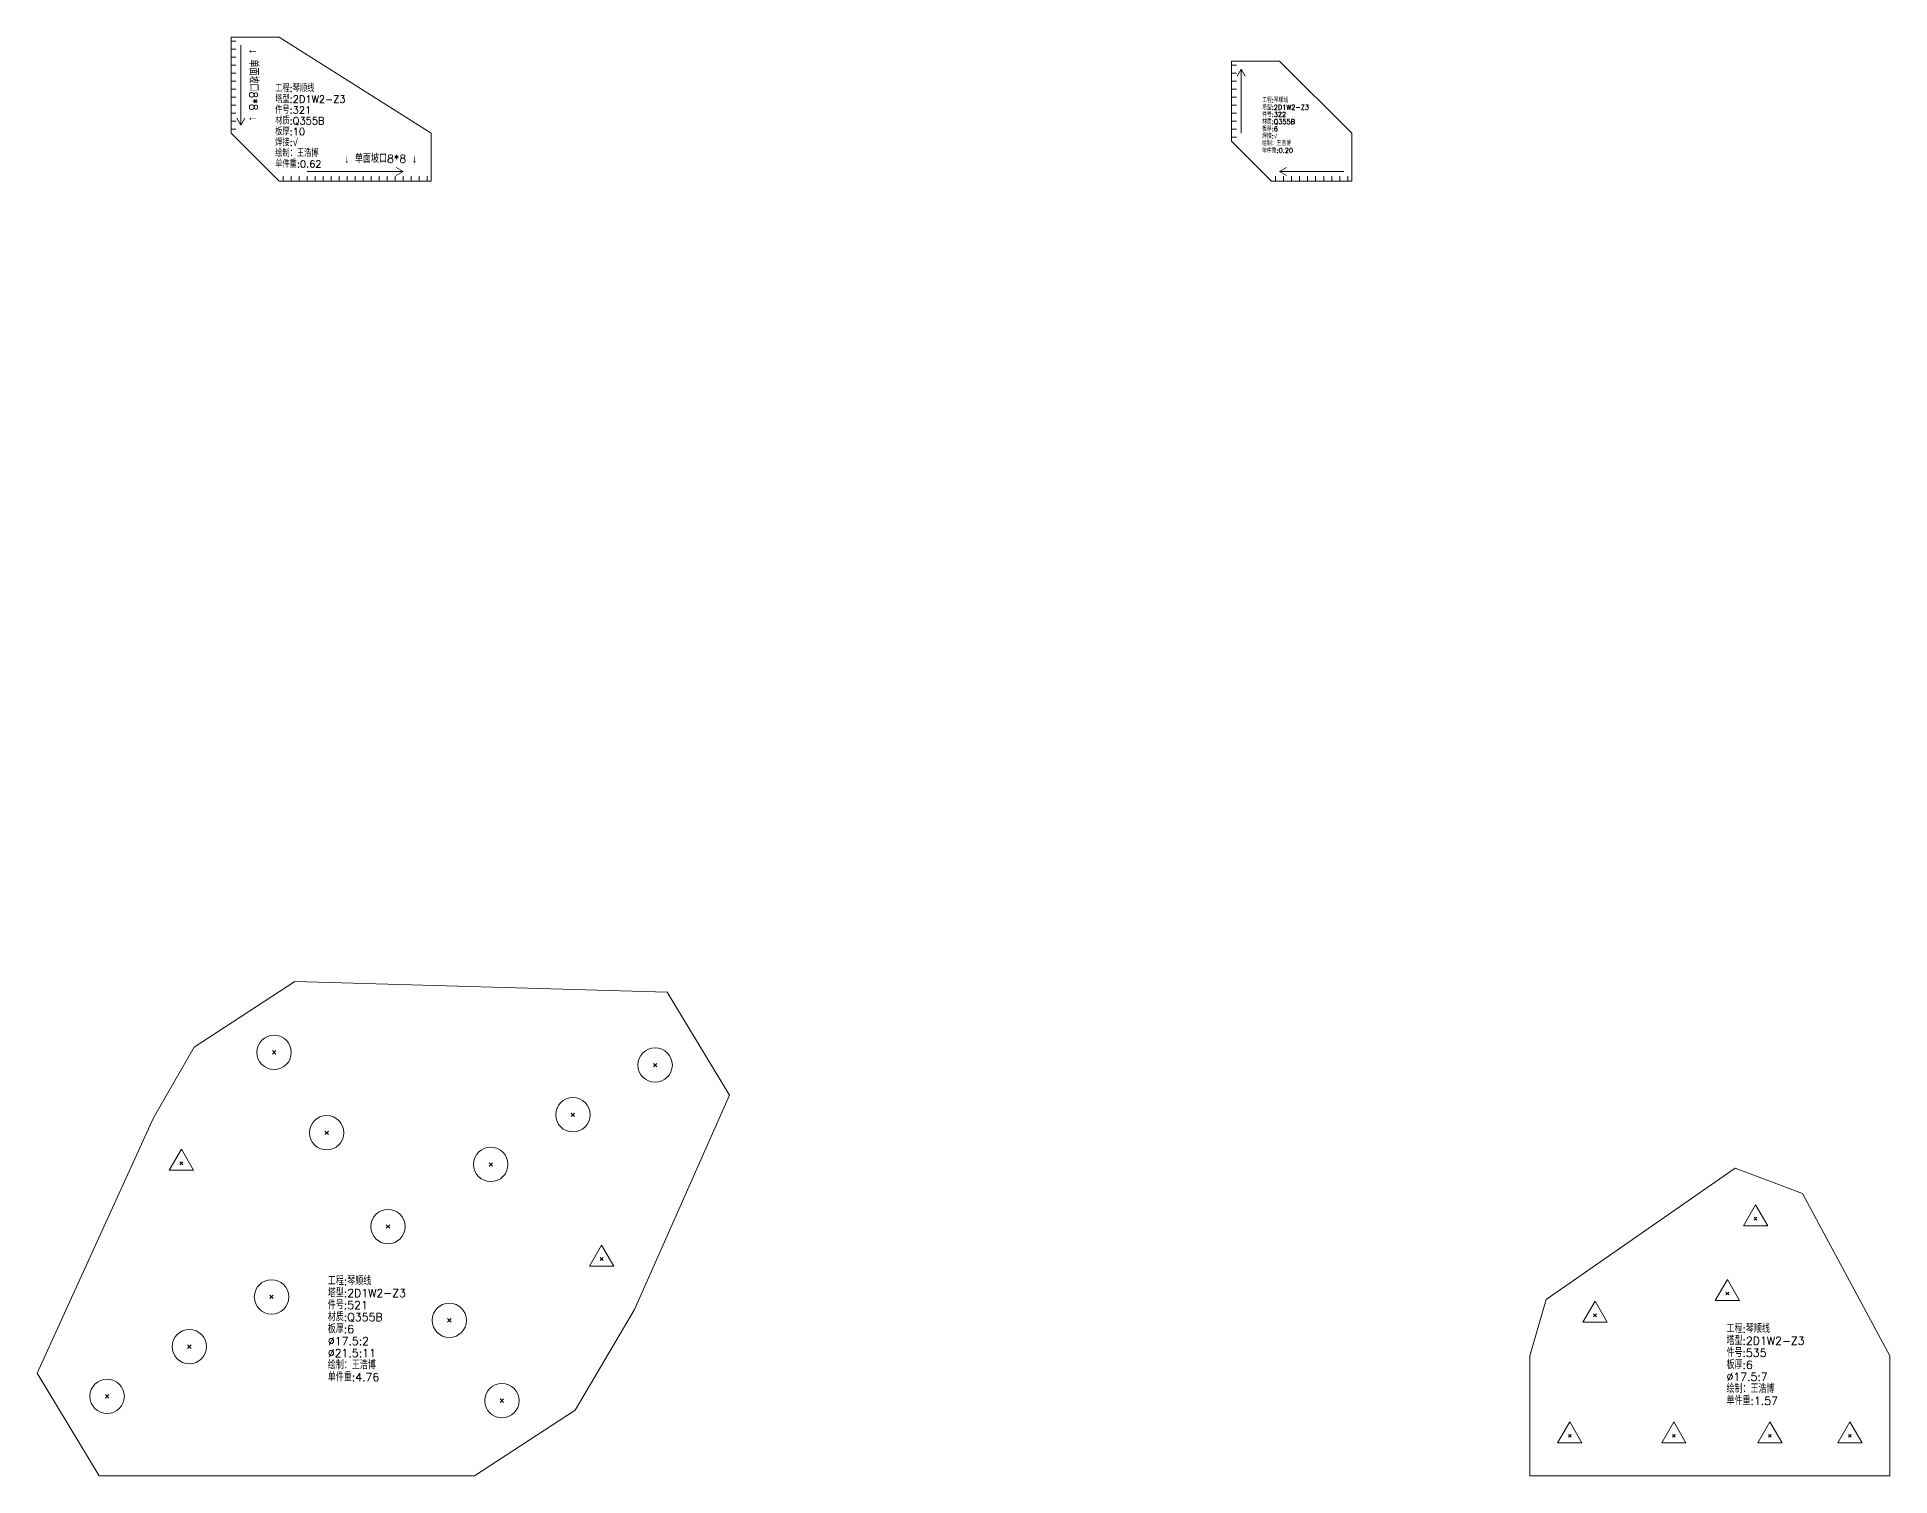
# Model space of a CAD drawing. Extents: x -580 to 8755, y 0 to 14723.
# Drawn here: x 2889 to 4047, y 7821 to 8720 of the extents above; entities that cross this region are included whole.
import ezdxf
from ezdxf.enums import TextEntityAlignment as Align

# ---------------------------------------------------------------- set-up
doc = ezdxf.new("R2010")
doc.units = 0
doc.header["$MEASUREMENT"] = 0
doc.layers.add('1', color=7, linetype='CONTINUOUS', lineweight=25)
doc.styles.get("Standard").update_dxf_attribs({"font": 'simplex.shx', "width": 0.7, "height": 3, "bigfont": 'gbhzfs.shx'})

msp = doc.modelspace()

# ---------------------------------------------------------------- linework, layer by layer
at = {"layer": '1', "color": 7, "linetype": 'Continuous', "lineweight": 18}
for p, q in [((3040.5248, 8720.1811), (3010.5248, 8720.1811)), ((3010.5248, 8720.1811), (3010.5248, 8660.1811)), ((3135.5248, 8660.1811), (3040.5248, 8720.1811)), ((3665.5248, 8705.1811), (3635.5248, 8705.1811)), ((3635.5248, 8705.1811), (3635.5248, 8655.1811)), ((3710.5248, 8660.1811), (3665.5248, 8705.1811)), ((3010.5248, 8660.1811), (3040.5248, 8630.1811)), ((3135.5248, 8630.1811), (3135.5248, 8660.1811)), ((3710.5248, 8630.1811), (3710.5248, 8660.1811)), ((3635.5248, 8655.1811), (3660.5248, 8630.1811)), ((3040.5248, 8630.1811), (3135.5248, 8630.1811)), ((3660.5248, 8630.1811), (3710.5248, 8630.1811)), ((3050.23631, 8130.1811), (2987.46842, 8089.13002)), ((3282.96982, 8123.46579), (3050.23631, 8130.1811)), ((3321.7677, 8059.28071), (3282.96982, 8123.46579)), ((2987.46842, 8089.13002), (2961.96591, 8044.9835)), ((3262.49359, 7925.38773), (3321.7677, 8059.28071)), ((2961.96591, 8044.9835), (2889.30135, 7885.50541)), ((3950.11442, 8013.52838), (3832.11486, 7931.64575)), ((3992.23113, 7997.67964), (3950.11442, 8013.52838)), ((4046.7677, 7896.32033), (3992.23113, 7997.67964)), ((3832.11486, 7931.64575), (3821.7677, 7896.32033)), ((3225.3876, 7862.37142), (3262.49359, 7925.38773)), ((3821.7677, 7896.32033), (3821.7677, 7821.32033)), ((4046.7677, 7821.32033), (4046.7677, 7896.32033)), ((2889.30135, 7885.50541), (2928.09924, 7821.32033)), ((3162.6197, 7821.32033), (3225.3876, 7862.37142)), ((2928.09924, 7821.32033), (3162.6197, 7821.32033)), ((3821.7677, 7821.32033), (4046.7677, 7821.32033))]:
    msp.add_line(p, q, dxfattribs=at)
at = {"layer": '1', "color": 7, "linetype": 'Continuous', "lineweight": 13}
for p, q in [((3010.5248, 8717.6811), (3013.5248, 8717.6811)), ((3010.5248, 8712.6811), (3013.5248, 8712.6811)), ((3010.5248, 8707.6811), (3013.5248, 8707.6811)), ((3016.5248, 8715.1811), (3016.5248, 8665.1811)), ((3010.5248, 8702.6811), (3013.5248, 8702.6811)), ((3010.5248, 8697.6811), (3013.5248, 8697.6811)), ((3010.5248, 8692.6811), (3013.5248, 8692.6811)), ((3635.5248, 8702.6811), (3638.5248, 8702.6811)), ((3635.5248, 8697.6811), (3638.5248, 8697.6811)), ((3635.5248, 8692.6811), (3638.5248, 8692.6811)), ((3639.0248, 8695.85098), (3641.5248, 8700.1811)), ((3641.5248, 8660.1811), (3641.5248, 8700.1811)), ((3644.0248, 8695.85098), (3641.5248, 8700.1811)), ((3010.5248, 8687.6811), (3013.5248, 8687.6811)), ((3010.5248, 8682.6811), (3013.5248, 8682.6811)), ((3635.5248, 8687.6811), (3638.5248, 8687.6811)), ((3635.5248, 8682.6811), (3638.5248, 8682.6811)), ((3010.5248, 8677.6811), (3013.5248, 8677.6811)), ((3010.5248, 8672.6811), (3013.5248, 8672.6811)), ((3014.0248, 8669.51123), (3016.5248, 8665.1811)), ((3019.0248, 8669.51123), (3016.5248, 8665.1811)), ((3635.5248, 8677.6811), (3638.5248, 8677.6811)), ((3635.5248, 8672.6811), (3638.5248, 8672.6811)), ((3010.5248, 8667.6811), (3013.5248, 8667.6811)), ((3010.5248, 8662.6811), (3013.5248, 8662.6811)), ((3635.5248, 8667.6811), (3638.5248, 8667.6811)), ((3635.5248, 8662.6811), (3638.5248, 8662.6811)), ((3635.5248, 8657.6811), (3638.5248, 8657.6811)), ((3058.0248, 8636.1811), (3118.0248, 8636.1811)), ((3113.69467, 8638.6811), (3118.0248, 8636.1811)), ((3113.69467, 8633.6811), (3118.0248, 8636.1811)), ((3669.85493, 8638.6811), (3665.5248, 8636.1811)), ((3705.5248, 8636.1811), (3665.5248, 8636.1811)), ((3669.85493, 8633.6811), (3665.5248, 8636.1811)), ((3043.0248, 8630.1811), (3043.0248, 8633.1811)), ((3048.0248, 8630.1811), (3048.0248, 8633.1811)), ((3053.0248, 8630.1811), (3053.0248, 8633.1811)), ((3058.0248, 8630.1811), (3058.0248, 8633.1811)), ((3063.0248, 8630.1811), (3063.0248, 8633.1811)), ((3068.0248, 8630.1811), (3068.0248, 8633.1811)), ((3073.0248, 8630.1811), (3073.0248, 8633.1811)), ((3078.0248, 8630.1811), (3078.0248, 8633.1811)), ((3083.0248, 8630.1811), (3083.0248, 8633.1811)), ((3088.0248, 8630.1811), (3088.0248, 8633.1811)), ((3093.0248, 8630.1811), (3093.0248, 8633.1811)), ((3098.0248, 8630.1811), (3098.0248, 8633.1811)), ((3103.0248, 8630.1811), (3103.0248, 8633.1811)), ((3108.0248, 8630.1811), (3108.0248, 8633.1811)), ((3113.0248, 8630.1811), (3113.0248, 8633.1811)), ((3118.0248, 8630.1811), (3118.0248, 8633.1811)), ((3123.0248, 8630.1811), (3123.0248, 8633.1811)), ((3128.0248, 8630.1811), (3128.0248, 8633.1811)), ((3133.0248, 8630.1811), (3133.0248, 8633.1811)), ((3663.0248, 8630.1811), (3663.0248, 8633.1811)), ((3668.0248, 8630.1811), (3668.0248, 8633.1811)), ((3673.0248, 8630.1811), (3673.0248, 8633.1811)), ((3678.0248, 8630.1811), (3678.0248, 8633.1811)), ((3683.0248, 8630.1811), (3683.0248, 8633.1811)), ((3688.0248, 8630.1811), (3688.0248, 8633.1811)), ((3693.0248, 8630.1811), (3693.0248, 8633.1811)), ((3698.0248, 8630.1811), (3698.0248, 8633.1811)), ((3703.0248, 8630.1811), (3703.0248, 8633.1811)), ((3708.0248, 8630.1811), (3708.0248, 8633.1811)), ((3036.29006, 8084.84177), (3038.44006, 8086.99177)), ((3038.44006, 8084.84177), (3036.29006, 8086.99177)), ((3274.32646, 8076.91858), (3276.47646, 8079.06858)), ((3276.47646, 8076.91858), (3274.32646, 8079.06858)), ((3222.9784, 8045.88028), (3225.1284, 8048.03028)), ((3225.1284, 8045.88028), (3222.9784, 8048.03028)), ((3069.13093, 8034.62746), (3071.28093, 8036.77746)), ((3071.28093, 8034.62746), (3069.13093, 8036.77746)), ((2979.43203, 8025.38013), (2971.85453, 8012.25513)), ((2987.00953, 8012.25513), (2979.43203, 8025.38013)), ((2971.85453, 8012.25513), (2987.00953, 8012.25513)), ((2978.55703, 8015.75513), (2980.30703, 8017.50513)), ((2980.30703, 8015.75513), (2978.55703, 8017.50513)), ((3171.63035, 8014.84197), (3173.78035, 8016.99197)), ((3173.78035, 8014.84197), (3171.63035, 8016.99197)), ((3962.83588, 7990.77975), (3955.25838, 7977.65475)), ((3970.41338, 7977.65475), (3962.83588, 7990.77975)), ((3107.44528, 7976.04409), (3109.59528, 7978.19409)), ((3109.59528, 7976.04409), (3107.44528, 7978.19409)), ((3955.25838, 7977.65475), (3970.41338, 7977.65475)), ((3961.96088, 7981.15475), (3963.71088, 7982.90475)), ((3963.71088, 7981.15475), (3961.96088, 7982.90475)), ((3241.98614, 7965.57726), (3234.40864, 7952.45226)), ((3249.56364, 7952.45226), (3241.98614, 7965.57726)), ((3234.40864, 7952.45226), (3249.56364, 7952.45226)), ((3241.11114, 7955.95226), (3242.86114, 7957.70226)), ((3242.86114, 7955.95226), (3241.11114, 7957.70226)), ((3945.22616, 7943.98339), (3937.64866, 7930.85839)), ((3952.80366, 7930.85839), (3945.22616, 7943.98339)), ((3034.70219, 7932.07315), (3036.85219, 7934.22315)), ((3036.85219, 7932.07315), (3034.70219, 7934.22315)), ((3862.53312, 7930.40929), (3854.95562, 7917.28429)), ((3870.11062, 7917.28429), (3862.53312, 7930.40929)), ((3937.64866, 7930.85839), (3952.80366, 7930.85839)), ((3944.35116, 7934.35839), (3946.10116, 7936.10839)), ((3946.10116, 7934.35839), (3944.35116, 7936.10839)), ((3145.75961, 7917.46072), (3147.90961, 7919.61072)), ((3147.90961, 7917.46072), (3145.75961, 7919.61072)), ((3854.95562, 7917.28429), (3870.11062, 7917.28429)), ((3861.65812, 7920.78429), (3863.40812, 7922.53429)), ((3863.40812, 7920.78429), (3861.65812, 7922.53429)), ((2983.35412, 7901.03484), (2985.50412, 7903.18484)), ((2985.50412, 7901.03484), (2983.35412, 7903.18484)), ((2932.00606, 7869.99653), (2934.15606, 7872.14653)), ((2934.15606, 7869.99653), (2932.00606, 7872.14653)), ((3178.60047, 7867.2464), (3180.75047, 7869.3964)), ((3180.75047, 7867.2464), (3178.60047, 7869.3964)), ((3846.7677, 7855.07033), (3839.1902, 7841.94533)), ((3854.3452, 7841.94533), (3846.7677, 7855.07033)), ((3911.7677, 7855.07033), (3904.1902, 7841.94533)), ((3919.3452, 7841.94533), (3911.7677, 7855.07033)), ((3971.7677, 7855.07033), (3964.1902, 7841.94533)), ((3979.3452, 7841.94533), (3971.7677, 7855.07033)), ((4021.7677, 7855.07033), (4014.1902, 7841.94533)), ((4029.3452, 7841.94533), (4021.7677, 7855.07033)), ((3839.1902, 7841.94533), (3854.3452, 7841.94533)), ((3845.8927, 7845.44533), (3847.6427, 7847.19533)), ((3847.6427, 7845.44533), (3845.8927, 7847.19533)), ((3904.1902, 7841.94533), (3919.3452, 7841.94533)), ((3910.8927, 7845.44533), (3912.6427, 7847.19533)), ((3912.6427, 7845.44533), (3910.8927, 7847.19533)), ((3964.1902, 7841.94533), (3979.3452, 7841.94533)), ((3970.8927, 7845.44533), (3972.6427, 7847.19533)), ((3972.6427, 7845.44533), (3970.8927, 7847.19533)), ((4014.1902, 7841.94533), (4029.3452, 7841.94533)), ((4020.8927, 7845.44533), (4022.6427, 7847.19533)), ((4022.6427, 7845.44533), (4020.8927, 7847.19533))]:
    msp.add_line(p, q, dxfattribs=at)
for centre in [(3037.36506, 8085.91677), (3275.40146, 8077.99358), (3224.0534, 8046.95528), (3070.20593, 8035.70246), (3172.70535, 8015.91697), (3108.52028, 7977.11909), (3035.77719, 7933.14815), (3146.83461, 7918.53572), (2984.42912, 7902.10984), (2933.08106, 7871.07153), (3179.67547, 7868.3214)]:
    msp.add_circle(centre, 10.75, dxfattribs=at)

# ---------------------------------------------------------------- texts
at = {"layer": '1', "color": 7, "linetype": 'Continuous', "lineweight": 18}
msp.add_text('↓ 单面坡口8*8 ↓', height=5, rotation=270, dxfattribs=at).set_placement((3020.5248, 8690.1811), align=Align.BOTTOM_CENTER)
for s, height, p in [('塔型:2D1W2-Z3', 4.5, (3038.08074, 8677.79031)), ('工程:琴顺线', 4.5, (3038.08074, 8684.54031)), ('工程:琴顺线', 3, (3654.56209, 8678.42058)), ('材质:Q355B', 4.5, (3038.08074, 8664.29031)), ('件号:321', 4.5, (3038.08074, 8671.04031)), ('件号:322', 3, (3654.56209, 8669.42058)), ('塔型:2D1W2-Z3', 3, (3654.56209, 8673.92058)), ('板厚:10', 4.5, (3038.08074, 8657.54031)), ('材质:Q355B', 3, (3654.56209, 8664.92058)), ('板厚:6', 3, (3654.56209, 8660.42058)), ('焊接:√', 3, (3654.56209, 8655.92058)), ('绘制：王浩博', 4.5, (3038.08074, 8644.04031)), ('焊接:√', 4.5, (3038.08074, 8650.79031)), ('绘制：王浩博', 3, (3654.56209, 8651.42058)), ('单件重:0.20', 3, (3654.56209, 8646.92058)), ('单件重:0.62', 4.5, (3038.08074, 8637.29031)), ('工程:琴顺线', 5, (3070.93879, 7939.06651)), ('件号:521', 5, (3070.93879, 7924.06651)), ('塔型:2D1W2-Z3', 5, (3070.93879, 7931.56651)), ('材质:Q355B', 5, (3070.93879, 7916.56651)), ('板厚:6', 5, (3070.93879, 7909.06651)), ('%%c17.5:2', 5, (3070.93879, 7901.56651)), ('塔型:2D1W2-Z3', 5, (3944.67196, 7901.74015)), ('工程:琴顺线', 5, (3944.67196, 7909.24015)), ('%%c21.5:11', 5, (3070.93879, 7894.06651)), ('件号:535', 5, (3944.67196, 7894.24015)), ('绘制：王浩博', 5, (3070.93879, 7886.56651)), ('单件重:4.76', 5, (3070.93879, 7879.06651)), ('板厚:6', 5, (3944.67196, 7886.74015)), ('%%c17.5:7', 5, (3944.67196, 7879.24015)), ('绘制：王浩博', 5, (3944.67196, 7871.74015)), ('单件重:1.57', 5, (3944.67196, 7864.24015))]:
    msp.add_text(s, height=height, dxfattribs=at).set_placement(p, align=Align.BOTTOM_LEFT)
msp.add_text('↓ 单面坡口8*8 ↓', height=5, dxfattribs=at).set_placement((3103.88414, 8640.1811), align=Align.BOTTOM_CENTER)

doc.saveas('drawing.dxf')
